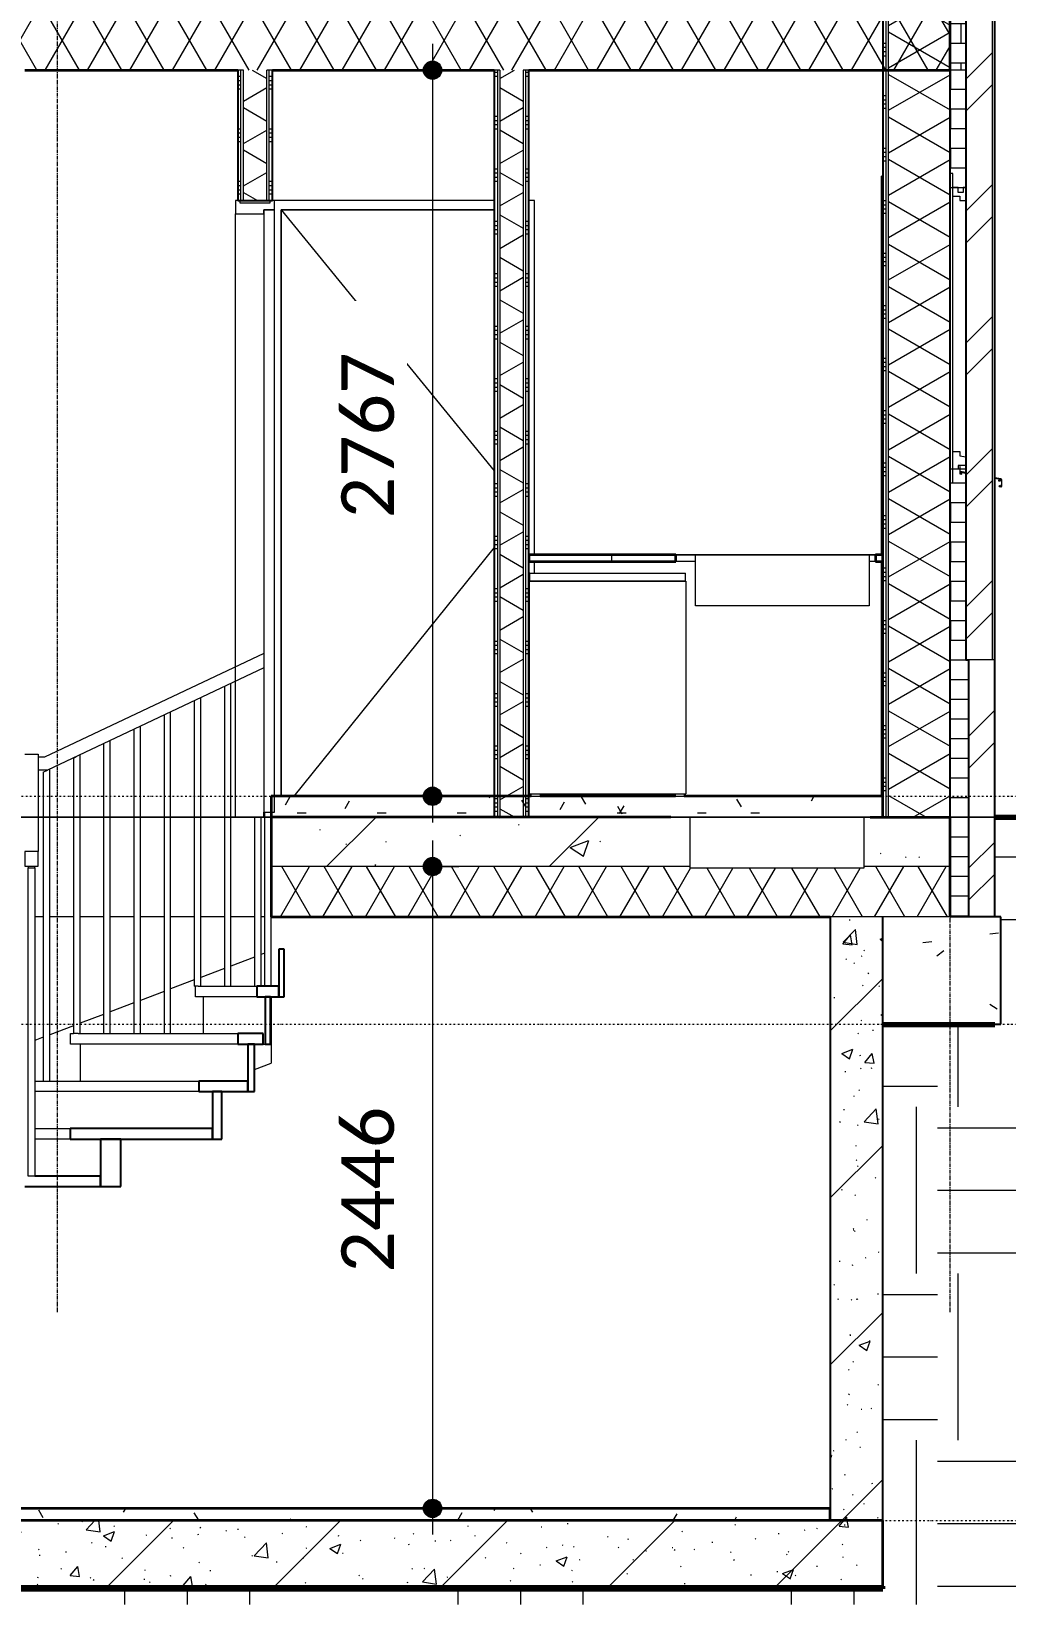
# Model space of a CAD drawing. Header units: millimetres. Extents: x -8591 to 211781, y -3000 to 31870.
# Drawn here: x 203866 to 207576, y -3000 to 2995 of the extents above; entities that cross this region are included whole.
import ezdxf

# ---------------------------------------------------------------- set-up
doc = ezdxf.new("R2010")
doc.units = ezdxf.units.MM
for name, pattern in [('Dash dot', [15.875, 6.35, -4.7625, 0, -4.7625]), ('grid', [24, 15, -3, 3, -3]), ('IMPORT-HIDDEN _2_', [25, 12.5, -12.5])]:
    doc.linetypes.add(name, pattern=pattern)
for name, color, linetype, lineweight in [('A-ANNO-DIMS', 211, 'Continuous', 9), ('A-ANNO-DIMS-100', 211, 'Continuous', 9), ('A-CLNG', 13, 'Continuous', 9), ('A-DOOR', 31, 'Continuous', 9), ('A-FLOR', 192, 'Continuous', 9), ('A-FLOR-HRAL', 11, 'Continuous', 9), ('A-FLOR-LEVL', 51, 'Continuous', 9), ('A-FLOR-MCUT', 51, 'Continuous', 9), ('A-FLOR-PATT', 8, 'Continuous', 9), ('A-GENM', 13, 'Continuous', 9), ('A-GLAZ', 151, 'Continuous', 9), ('A-WALL', 113, 'Continuous', 9), ('A-WALL-PATT', 111, 'Continuous', 25), ('C-BLDG-PADS', 91, 'Continuous', 9), ('C-TOPO', 7, 'Continuous', 9), ('E-ELEC-EQPM', 71, 'Continuous', 9), ('G-IMPT', 8, 'Continuous', 9), ('I-WALL', 2, 'Continuous', 9), ('kaart_114279_503471_50_dwg', 8, 'Continuous', 9), ('P-SANR-FIXT', 6, 'Continuous', 9), ('PAND', 10, 'Continuous', 9), ('PERCEEL', 7, 'Continuous', 9), ('RASTERVERDELING', 8, 'IMPORT-HIDDEN _2_', 9), ('S-FNDN', 32, 'Continuous', 9), ('S-GRID', 1, 'Continuous', 9), ('S-STRS', 31, 'Continuous', 9), ('WEG', 8, 'Continuous', 9)]:
    doc.layers.add(name, color=color, linetype=linetype, lineweight=lineweight)
doc.styles.add('Calibri_1', font='calibri.ttf', dxfattribs={"height": 200})
doc.dimstyles.new('00_BR_maatvoering_2_0mm', dxfattribs={"dimscale": 304.8, "dimtxt": 235.469685, "dimasz": 0.918635, "dimexe": 0.328084, "dimexo": 0.0625, "dimgap": 0.229659, "dimtad": 1, "dimdec": 0, "dimzin": 0, "dimdsep": 46, "dimtxsty": 'Calibri_1', "dimblk1": 'DOTSMALL', "dimblk2": 'DOTSMALL', "dimsah": 1, "dimcen": 0.09, "dimdle": 0.328084, "dimazin": 0, "dimtfac": 1, "dimtdec": 4, "dimtix": 1, "dimtmove": 0, "dimatfit": 3, "dimfxl": 0.328084, "dimfxlon": 1, "dimtvp": 1, "dimtfill": 1, "dimtolj": 1, "dimtzin": 0, "dimarcsym": 2})
pattern_1 = [(45, (202236.33, 2150), (-251.447, 251.447), []), (45, (202236.33, 2531), (-251.447, 251.447), [])]
pattern_2 = [(0, (202236.3, 2150), (635, 635), [635, -635]), (0, (202236.3, 2388.1), (635, 635), [635, -635]), (0, (202236.3, 2626.25), (635, 635), [635, -635]), (90, (202315.7, 2705.6), (-635, 635), [635, -635]), (90, (202553.8, 2705.6), (-635, 635), [635, -635]), (90, (202791.95, 2705.6), (-635, 635), [635, -635])]
pattern_3 = [(0, (202236.33, 2150), (406.4, 101.6), [33.528, -271.272, 33.528, -271.272, -1625.6]), (0, (202236.33, 2150), (406.4, 101.6), [-609.6, 33.528, -576.072, 33.528, -271.272, -711.2]), (0, (202236.33, 2150), (406.4, 101.6), [-1524, 33.528, -169.672, 33.528, -474.472]), (120, (202388.73, 2200.8), (-291.1882, 301.1527), [33.528, -271.272, 33.528, -271.272, -1625.6]), (120, (202388.73, 2200.8), (-291.1882, 301.1527), [-609.6, 33.528, -576.072, 33.528, -271.272, -711.2]), (120, (202388.73, 2200.8), (-291.1882, 301.1527), [-1524, 33.528, -169.672, 33.528, -474.472]), (240, (202439.53, 2404), (-115.2118, -402.7527), [33.528, -271.272, 33.528, -271.272, -1625.6]), (240, (202439.53, 2404), (-115.2118, -402.7527), [-609.6, 33.528, -576.072, 33.528, -271.272, -711.2]), (240, (202439.53, 2404), (-115.2118, -402.7527), [-1524, 33.528, -169.672, 33.528, -474.472])]
pattern_4 = [(180, (205760.66, 1423.5), (-4e-13, -200), []), (180, (205760.66, 1439.5), (-4e-13, -200), []), (180, (205760.66, 1455.5), (-4e-13, -200), []), (180, (205760.66, 1471.5), (-4e-13, -200), [])]
pattern_5 = [(360, (204651.26, 1423.5), (4e-13, 200), []), (360, (204651.26, 1407.5), (4e-13, 200), []), (360, (204651.26, 1391.5), (4e-13, 200), []), (360, (204651.26, 1375.5), (4e-13, 200), [])]

# ---------------------------------------------------------------- blocks, each defined once
blk = doc.blocks.new('32_EA_binnenkozijn_hardhout_deurzonderbovenlicht - 1000x2730-1442049-D-D')
at = {"layer": 'A-DOOR'}
for p, q in [((2757.2, 2350), (1919.8, 2350)), ((2910.2, 2350), (2889.2, 2350)), ((2910.2, 1000), (2910.2, 2350)), ((1945.2, 2315), (2757.2, 1319.6)), ((2757.2, 2315), (1945.2, 2315)), ((1945.2, 2315), (1945.2, 80)), ((1945.2, 80), (1945.2, 2315)), ((1945.2, 2315), (2757.2, 2315)), ((2757.2, 1028.5), (1993.6, 80)), ((2910.2, 930), (2910.2, 975))]:
    blk.add_line(p, q, dxfattribs=at)
blk = doc.blocks.new('Electronics_Appliances_Panasonic-Brasil_Lava-e-seca-Panasonic-NA-S107F2WB - NA-S107F2WB-1142292-D-D')
at = {"layer": 'E-ELEC-EQPM'}
for p, q in [((2891.7, 89.1), (2891.7, 899.3)), ((3486.7, 899.3), (2891.7, 899.3)), ((2892.2, 899.9), (2892.2, 929)), ((3486.7, 899.3), (3486.7, 89.1)), ((2891.7, 89.1), (3486.7, 89.1)), ((2897.3, 80), (2897.3, 89.1)), ((2897.3, 80), (2931.5, 80)), ((2931.5, 89.1), (2931.5, 80)), ((3447, 80), (3447, 89.1)), ((3447, 80), (3481.2, 80)), ((3481.2, 89.1), (3481.2, 80))]:
    blk.add_line(p, q, dxfattribs=at)
at = {"layer": 'E-ELEC-EQPM', "flags": 128}
for points in [[(2892.3, 930), (2892.2, 930), (2892.2, 930), (2892.1, 930), (2892, 930), (2892, 930), (2891.9, 930), (2892.3, 930), (2951, 930), (3016, 930), (3080.4, 930), (3144.8, 930), (3209.3, 930), (3273.7, 930), (3338.2, 930), (3401.9, 930), (3478.7, 930)], [(2892.3, 899.8), (2892.2, 899.8), (2892.2, 899.8), (2892.1, 899.8), (2892, 899.8), (2892, 899.8), (2891.9, 899.8), (2892.3, 899.8), (2951, 899.8), (3016, 899.8), (3080.4, 899.8), (3144.8, 899.8), (3209.3, 899.8), (3273.7, 899.8), (3338.2, 899.8), (3401.9, 899.8), (3478.7, 899.8)], [(3478.7, 930), (3480.9, 930), (3486.3, 930)], [(3478.7, 899.8), (3483, 899.8), (3486.3, 899.8)]]:
    blk.add_lwpolyline(points, dxfattribs=at)
at = {"layer": 'G-IMPT'}
for p, q in [((2891.8, 930), (2891.8, 899.8)), ((3486.3, 899.8), (3486.3, 930))]:
    blk.add_line(p, q, dxfattribs=at)
blk = doc.blocks.new('kaart_114279_503471_50_dwg-1497297-D-D')
at = {"layer": 'PAND'}
blk.add_line((7725.3, 0), (3857.3, 0), dxfattribs=at)
at = {"layer": 'PAND', "flags": 128}
blk.add_lwpolyline([(1381.3, 0), (1851.4, 0), (-2927.9, 0), (-3816.9, 0), (-706.7, 0), (-1034.6, 0), (2946.6, 0), (4447.9, 0), (5199.7, 0)], close=True, dxfattribs=at)
for points in [[(-1512.8, 0), (2958.1, 0), (3020.7, 0)], [(3857.3, 0), (1303.8, 0), (7725.3, 0)]]:
    blk.add_lwpolyline(points, dxfattribs=at)
at = {"layer": 'PERCEEL'}
blk.add_line((7725.3, 0), (-4865.3, 0), dxfattribs=at)
at = {"layer": 'PERCEEL', "flags": 128}
for points in [[(-6086.5, 0), (-4865.3, 0), (7725.3, 0)], [(-914.9, 0), (2666, 0), (2511.3, 0), (3449.4, 0), (-4252.2, 0), (-5032.9, 0), (-5192.5, 0), (-5674.8, 0), (-5357.7, 0), (-6086.5, 0)], [(7725.3, 0), (4718.9, 0), (4772.2, 0), (-1099.5, 0), (-3825.3, 0), (-3722.3, 0), (-6086.5, 0)], [(-6086.5, 0), (-4252.2, 0), (3449.4, 0), (7725.3, 0)], [(-4865.3, 0), (-4466.1, 0), (-3825.3, 0), (-1099.5, 0), (4772.2, 0), (5291, 0), (7725.3, 0)], [(7725.3, 0), (2666, 0), (-914.9, 0), (7725.3, 0)], [(7725.3, 0), (3449.4, 0), (2511.3, 0), (2666, 0), (7725.3, 0)]]:
    blk.add_lwpolyline(points, dxfattribs=at)
at = {"layer": 'RASTERVERDELING'}
blk.add_line((-6086.5, 0), (7725.3, 0), dxfattribs=at)
at = {"layer": 'WEG'}
for p, q in [((7725.3, 0), (-6086.5, 0)), ((-6086.5, 0), (7725.3, 0))]:
    blk.add_line(p, q, dxfattribs=at)
blk = doc.blocks.new('Railing - 25mm-3026677-D-D')
at = {"layer": 'A-FLOR-HRAL'}
for p, q in [((1881.8, 20), (1881.8, -643.6)), ((1906.8, -643.6), (1906.8, 20))]:
    blk.add_line(p, q, dxfattribs=at)
blk = doc.blocks.new('Railing - 25mm-3026714-D-D')
at = {"layer": 'A-FLOR-HRAL', "lineweight": 18}
blk.add_line((1006.7, -187.7), (981.7, -187.7), dxfattribs=at)
at = {"layer": 'A-FLOR-HRAL'}
for p, q in [((981.7, -187.7), (981.7, -192.9)), ((981.7, -192.9), (1006.7, -192.9)), ((981.7, -1367.2), (981.7, -192.9)), ((1006.7, -192.9), (1006.7, -187.7)), ((1006.7, -192.9), (1006.7, -1367.2)), ((1006.7, -1367.2), (981.7, -1367.2))]:
    blk.add_line(p, q, dxfattribs=at)
blk = doc.blocks.new('Railing - 25mm-2918722-D-D')
at = {"layer": 'A-FLOR-HRAL'}
for p, q in [((981.7, -187.7), (981.7, -185.9)), ((1006.7, -185.9), (1006.7, -187.7))]:
    blk.add_line(p, q, dxfattribs=at)
blk = doc.blocks.new('Railing - 25mm-3026722-D-D')
at = {"layer": 'A-FLOR-HRAL'}
for p, q in [((1064.2, -1005.4), (1064.2, 183.2)), ((1039.2, 171.3), (1055.6, 179.1)), ((1039.2, 171.3), (1039.2, -1005.4))]:
    blk.add_line(p, q, dxfattribs=at)
blk = doc.blocks.new('Railing - 25mm-2918736-D-D')
at = {"layer": 'A-FLOR-HRAL'}
for p, q in [((1154.2, 225.7), (1163.9, 230.3)), ((1154.2, 225.7), (1154.2, -824.5)), ((1179.2, -824.5), (1179.2, 237.6)), ((1172, -824.5), (1154.2, -824.5))]:
    blk.add_line(p, q, dxfattribs=at)
blk = doc.blocks.new('Railing - 25mm-3026724-D-D')
at = {"layer": 'A-FLOR-HRAL'}
for p, q in [((1269.2, 280.2), (1269.2, -824.5)), ((1294.2, -824.5), (1294.2, 292))]:
    blk.add_line(p, q, dxfattribs=at)
blk = doc.blocks.new('Railing - 25mm-3026726-D-D')
at = {"layer": 'A-FLOR-HRAL'}
for p, q in [((1384.2, 334.6), (1384.2, -824.5)), ((1409.2, -824.5), (1409.2, 346.4))]:
    blk.add_line(p, q, dxfattribs=at)
blk = doc.blocks.new('Railing - 25mm-3026728-D-D')
at = {"layer": 'A-FLOR-HRAL'}
for p, q in [((1499.2, 389), (1499.2, -824.5)), ((1524.2, -824.5), (1524.2, 400.9))]:
    blk.add_line(p, q, dxfattribs=at)
blk = doc.blocks.new('Railing - 25mm-3026730-D-D')
at = {"layer": 'A-FLOR-HRAL'}
for p, q in [((1614.2, 443.5), (1614.2, -643.6)), ((1639.2, -643.6), (1639.2, 455.3)), ((1629.6, -643.6), (1614.2, -643.6))]:
    blk.add_line(p, q, dxfattribs=at)
blk = doc.blocks.new('Railing - 25mm-3026732-D-D')
at = {"layer": 'A-FLOR-HRAL'}
for p, q in [((1729.2, 497.9), (1729.2, -643.6)), ((1754.2, -643.6), (1754.2, 509.7))]:
    blk.add_line(p, q, dxfattribs=at)
blk = doc.blocks.new('Railing - 25mm-3026734-D-D')
at = {"layer": 'A-FLOR-HRAL'}
for p, q in [((1844.2, 0), (1844.2, -643.6)), ((1869.2, -643.6), (1869.2, 0))]:
    blk.add_line(p, q, dxfattribs=at)
blk = doc.blocks.new('Railing - Railing-2589563-D-D')
at = {"layer": 'A-FLOR-HRAL'}
for p, q in [((1879.8, 624.5), (1044.4, 229.1)), ((1879.8, 569.2), (1055.6, 179.1)), ((969.2, 240.8), (1019.2, 240.8)), ((1019.2, 240.8), (1019.2, -130.3)), ((1044.4, 229.1), (1019.2, 229.1)), ((1055.6, 179.1), (1019.2, 179.1))]:
    blk.add_line(p, q, dxfattribs=at)
at = {"layer": 'A-FLOR-HRAL', "lineweight": 18}
for p, q in [((969.2, -130.3), (969.2, -185.9)), ((1019.2, -130.3), (969.2, -130.3)), ((1019.2, -185.9), (1019.2, -130.3)), ((969.2, -185.9), (1019.2, -185.9))]:
    blk.add_line(p, q, dxfattribs=at)
for name in ['Railing - 25mm-3026732-D-D', 'Railing - 25mm-3026730-D-D', 'Railing - 25mm-3026728-D-D', 'Railing - 25mm-3026726-D-D', 'Railing - 25mm-3026724-D-D', 'Railing - 25mm-3026722-D-D', 'Railing - 25mm-2918736-D-D', 'Railing - 25mm-3026677-D-D', 'Railing - 25mm-3026734-D-D', 'Railing - 25mm-2918722-D-D', 'Railing - 25mm-3026714-D-D']:
    blk.add_blockref(name, (0, 0))
blk = doc.blocks.new('Top Rail Type - Top Rail_Internal_-2589589-D-D')
at = {"layer": 'A-FLOR-HRAL'}
for p, q in [((1879.8, 624.5), (1044.4, 229.1)), ((1879.8, 569.2), (1055.6, 179.1)), ((969.2, 240.8), (1019.2, 240.8)), ((1019.2, 240.8), (1019.2, -130.3)), ((1044.4, 229.1), (1019.2, 229.1)), ((1055.6, 179.1), (1019.2, 179.1)), ((969.2, -130.3), (969.2, -185.9)), ((1019.2, -130.3), (969.2, -130.3)), ((1019.2, -185.9), (1019.2, -130.3)), ((969.2, -185.9), (1019.2, -185.9))]:
    blk.add_line(p, q, dxfattribs=at)
blk = doc.blocks.new('74_EB_zinken spoelbak - Stainless Steel-2596522-D-D')
at = {"layer": 'P-SANR-FIXT'}
for p, q in [((3429.2, -1), (3429.2, 1)), ((3429.2, 1), (4189.2, 1)), ((4189.2, 1), (4189.2, -1)), ((3503.2, -1), (3429.2, -1)), ((3503.2, -194.3), (3503.2, -1)), ((4165.2, -1), (3503.2, -1)), ((4165.2, -1), (4165.2, -194.3)), ((4189.2, -1), (4165.2, -1)), ((4165.2, -194.3), (3503.2, -194.3))]:
    blk.add_line(p, q, dxfattribs=at)
blk = doc.blocks.new('KOZIJn_deur - KOZIJn_deur-2858515-D-D')
at = {"layer": 'A-GENM'}
for p, q in [((4230.5, 2443), (4237.2, 2443)), ((4230.5, 2443), (4230.5, 1000)), ((4237.2, 2443), (4233, 2443)), ((4233, 2443), (4233, 2400)), ((4233, 2400), (4237.2, 2400)), ((4230.5, 975), (4230.5, 79.8))]:
    blk.add_line(p, q, dxfattribs=at)
blk = doc.blocks.new('32_EA_binnenkozijn_hardhout_deurzonderbovenlicht - 900x2730-V49-D-D')
at = {"layer": 'A-DOOR', "lineweight": 18}
for p, q in [((1789.8, 2350), (1771.8, 2350)), ((1771.8, 2350), (1771.8, 2300)), ((1789.8, 2340), (1789.8, 2350)), ((1901.8, 2340), (1789.8, 2340)), ((1919.8, 2350), (1901.8, 2350)), ((1901.8, 2350), (1901.8, 2340)), ((1919.8, 2315), (1919.8, 2350)), ((1771.8, 2300), (1879.8, 2300)), ((1919.8, 2315), (1879.8, 2315)), ((1879.8, 2315), (1879.8, 20)), ((1879.8, 2300), (1879.8, 2315)), ((1879.8, 2315), (1919.8, 2315)), ((1919.8, 20), (1919.8, 2315)), ((1879.8, 20), (1919.8, 20))]:
    blk.add_line(p, q, dxfattribs=at)
at = {"layer": 'A-DOOR'}
for p, q in [((1771.8, 0), (1771.8, 2300)), ((1879.8, 0), (1879.8, 20)), ((1879.8, 0), (1771.8, 0)), ((1881.8, 0), (1879.8, 0))]:
    blk.add_line(p, q, dxfattribs=at)
blk = doc.blocks.new('KOZIJN_TYPE_D keuken - KOZIJN_TYPE_D keuken-3292433-D-D')
at = {"layer": 'A-GENM'}
for p, q in [((4524.7, 2400), (4543.7, 2400)), ((4503.7, 1394), (4530.7, 1394)), ((4530.7, 1394), (4530.7, 1377.2)), ((4524.7, 1327), (4503.7, 1327)), ((4524.7, 1341), (4524.7, 1327)), ((4553.7, 1341), (4524.7, 1341)), ((4530.7, 1327), (4524.7, 1327)), ((4530.7, 1377.2), (4553.7, 1373.6)), ((4553.7, 1327), (4532.3, 1327))]:
    blk.add_line(p, q, dxfattribs=at)
at = {"layer": 'A-GLAZ'}
for p, q in [((4503.7, 2453), (4493.7, 2453)), ((4493.7, 2400), (4503.7, 2400)), ((4503.7, 2400), (4503.7, 2453)), ((4524.7, 2400), (4503.7, 2400)), ((4503.7, 1327), (4503.7, 2400)), ((4524.7, 2381), (4524.7, 2400)), ((4553.7, 2400), (4543.7, 2400)), ((4543.7, 2400), (4543.7, 2381)), ((4503.7, 2367), (4530.7, 2367)), ((4543.7, 2381), (4524.7, 2381)), ((4530.7, 2367), (4530.7, 2350)), ((4530.7, 2350), (4553.7, 2350)), ((4503.7, 1327), (4493.7, 1327)), ((4503.7, 1274), (4503.7, 1327)), ((4493.7, 1274), (4503.7, 1274))]:
    blk.add_line(p, q, dxfattribs=at)
blk = doc.blocks.new('41_ISR_lb_vebo_waterslag_10_graden - WS60 160-3292628-D-D')
at = {"layer": 'A-GENM'}
for p, q in [((4532.3, 1337), (4530.7, 1337)), ((4530.7, 1337), (4530.7, 1309)), ((4532.3, 1317.3), (4532.3, 1337)), ((4530.7, 1309), (4537.9, 1307.7)), ((4553.7, 1313.5), (4532.3, 1317.3)), ((4532.3, 1310.3), (4532.3, 1315.2)), ((4532.3, 1315.2), (4553.7, 1311.5)), ((4538.1, 1309.3), (4532.3, 1310.3)), ((4537.9, 1307.7), (4538.1, 1309.3)), ((4686.6, 1290.1), (4663.7, 1294.1)), ((4663.7, 1292.1), (4684.5, 1288.4)), ((4684.5, 1283.7), (4678.1, 1284.3)), ((4678.1, 1284.3), (4678.1, 1282.7)), ((4678.1, 1282.7), (4686.1, 1282)), ((4681.8, 1263.4), (4680.9, 1263.4)), ((4680.9, 1263.4), (4680.9, 1260.5)), ((4680.9, 1260.5), (4680.9, 1263.4)), ((4680.9, 1263.4), (4681.8, 1263.4)), ((4680.9, 1260.5), (4687.2, 1259.4)), ((4682.3, 1261.9), (4681.8, 1263.4)), ((4681.8, 1263.4), (4682.3, 1261.9)), ((4684.5, 1261.5), (4682.3, 1261.9)), ((4682.3, 1261.9), (4684.5, 1261.5)), ((4684.5, 1288.4), (4684.5, 1283.7)), ((4686.1, 1264.6), (4684.5, 1264.9)), ((4684.5, 1264.9), (4684.5, 1261.5)), ((4686.1, 1282), (4686.1, 1288.5)), ((4686.1, 1261.2), (4686.1, 1264.6)), ((4687.5, 1261), (4686.1, 1261.2)), ((4686.1, 1261.2), (4687.5, 1261)), ((4689.1, 1285.1), (4689.1, 1262.4)), ((4690.7, 1262.3), (4690.7, 1285.1))]:
    blk.add_line(p, q, dxfattribs=at)
for centre, radius, start, end in [((4685.7, 1285.1), 3.4, 0, 83.24574), ((4685.7, 1285.1), 3.4, 0, 83.24574), ((4685.7, 1285.1), 5, 0, 80), ((4685.7, 1285.1), 5, 0, 80), ((4687.7, 1262.3), 3, 260.00944, 0), ((4687.7, 1262.3), 3, 260.00944, 0), ((4687.7, 1262.4), 1.42, 259.98087, 360), ((4687.7, 1262.4), 1.42, 259.98087, 360)]:
    blk.add_arc(centre, radius, start, end, dxfattribs=at)
blk = doc.blocks.new('DIMBLOCK54-D-D')
at = {"layer": 'A-ANNO-DIMS-100'}
h = blk.add_hatch(color=256, dxfattribs=at)
edge = h.paths.add_edge_path()
edge.add_arc((205393.4, -188), 35, 0, 360)
h = blk.add_hatch(color=256, dxfattribs=at)
edge = h.paths.add_edge_path()
edge.add_arc((205393.4, -2633.5), 35, 0, 360)
for p, q in [((205393.4, -88), (205393.4, -2733.5)), ((205393.4, -188), (205293.4, -188)), ((205393.4, -188), (205493.4, -188)), ((205393.4, -2633.5), (205293.4, -2633.5)), ((205393.4, -2633.5), (205493.4, -2633.5))]:
    blk.add_line(p, q, dxfattribs=at)
for centre in [(205393.4, -188), (205393.4, -2633.5)]:
    blk.add_circle(centre, 35, dxfattribs=at)
at = {"layer": 'A-ANNO-DIMS-100', "color": 0, "insert": (205046.2, -1735), "char_height": 200, "width": 778.208, "attachment_point": 1, "rotation": 90, "line_spacing_factor": 1.158048, "style": 'Calibri_1', "bg_fill": 3, "box_fill_scale": 1.25, "bg_fill_color": 256, "bg_fill_true_color": 13158600, "bg_fill_transparency": 0}
blk.add_mtext('2446', dxfattribs=at)
blk = doc.blocks.new('_DotSmall')
at = {"color": 0, "linetype": 'ByBlock', "const_width": 0.5}
blk.add_lwpolyline([(-0.0625, 0, 1), (0.0625, 0, 1)], format="xyb", close=True, dxfattribs=at)
blk = doc.blocks.new('DIMBLOCK55-D-D')
at = {"layer": 'A-ANNO-DIMS-100'}
h = blk.add_hatch(color=256, dxfattribs=at)
edge = h.paths.add_edge_path()
edge.add_arc((205393.4, 2847), 35, 0, 360)
h = blk.add_hatch(color=256, dxfattribs=at)
edge = h.paths.add_edge_path()
edge.add_arc((205393.4, 80), 35, 0, 360)
for p, q in [((205393.4, 2947), (205393.4, -20)), ((205393.4, 2847), (205293.4, 2847)), ((205393.4, 2847), (205493.4, 2847)), ((205393.4, 80), (205293.4, 80)), ((205393.4, 80), (205493.4, 80))]:
    blk.add_line(p, q, dxfattribs=at)
for centre in [(205393.4, 2847), (205393.4, 80)]:
    blk.add_circle(centre, 35, dxfattribs=at)
at = {"layer": 'A-ANNO-DIMS-100', "color": 0, "insert": (205046.2, 1139.2), "char_height": 200, "width": 778.208, "attachment_point": 1, "rotation": 90, "line_spacing_factor": 1.158048, "style": 'Calibri_1', "bg_fill": 3, "box_fill_scale": 1.25, "bg_fill_color": 256, "bg_fill_true_color": 13158600, "bg_fill_transparency": 0}
blk.add_mtext('2767', dxfattribs=at)

msp = doc.modelspace()

# ---------------------------------------------------------------- hatches: boundary and pattern name
at = {"layer": 'A-FLOR-PATT'}
h = msp.add_hatch(dxfattribs=at)
h.set_pattern_fill('FP_221', color=256, angle=-210, style=0, pattern_type=2)
h.set_pattern_definition([(240, (202608.67, 3100), (121.2436, -70), []), (300, (202608.67, 3100), (121.2436, 70), [])])
h.paths.add_polyline_path([(197852.2, 2847), (207365.2, 2847), (207365.2, 3082), (197852.2, 3082), (197852.2, 3019.1)])
h = msp.add_hatch(dxfattribs=at)
h.set_pattern_fill('FP_274', color=256, style=0, pattern_type=2)
h.set_pattern_definition([(90, (202236.33, 2150), (-320, 2e-14), [])])
h.paths.add_polyline_path([(206280.5, 975), (206320.7, 975), (206320.7, 1000), (205760.7, 1000), (205760.7, 975), (206172.6, 975)])
h.paths.add_polyline_path([(207108.7, 975), (207108.7, 1000), (207080.7, 999), (207080.7, 975), (207089.8, 975)])
h = msp.add_hatch(dxfattribs=at)
h.set_pattern_fill('FP_255', color=256, style=0, pattern_type=2)
h.set_pattern_definition(pattern_3)
h.paths.add_polyline_path([(199914.2, 0), (200423.7, 0), (200423.7, 80), (198969.7, 80), (198969.7, 0), (199806.3, 0)])
h.paths.add_polyline_path([(201532.7, 0), (202576.7, 0), (202576.7, 80), (201508.7, 80), (201508.7, 0)])
h.paths.add_polyline_path([(198108.7, 0), (198168.6, 0), (198168.6, 80), (198108.7, 80)])
h.paths.add_polyline_path([(198188.8, 0), (198628.6, 0), (198628.6, 80), (198188.8, 80), (198188.8, 78)])
h.paths.add_polyline_path([(201376.7, 0), (201376.7, 80), (201358.7, 80), (201358.7, 0)])
h.paths.add_polyline_path([(207060.7, 0), (207108.7, 1), (207108.7, 80), (204778.7, 80), (204778.7, 0), (207060.7, 1)])
h.paths.add_polyline_path([(202708.7, 0), (203708.6, 0), (203708.6, 80), (202708.7, 80), (202708.7, 18.1)])
h.paths.add_polyline_path([(198858.7, 0), (198858.7, 80), (198648.8, 80), (198648.8, 0)])
h.paths.add_polyline_path([(201247.6, 0), (201247.6, 80), (200534.7, 80), (200534.7, 0), (201101.1, 0)])
h = msp.add_hatch(dxfattribs=at)
h.set_pattern_fill('FP_229', color=256, style=0, pattern_type=2)
h.set_pattern_definition([(45, (202236.3, 2150), (-424.264, 424.264), []), (50, (202236.3, 2150), (717.26, -62.75), [75, -825]), (355, (202236.3, 2150), (-138.75, 752.19), [60, -660]), (100.451, (202296.1, 2144.8), (578.514, 689.44), [63.74, -701.14]), (46.184, (202236.3, 2350), (1067.24, -165.52), [112.5, -1237.5]), (96.636, (202325.3, 2336.2), (934.66, 974.12), [95.61, -1051.71]), (351.184, (202236.3, 2350), (934.67, 974.12), [90, -990]), (21, (202336.3, 2300), (596.907, -402.62), [75, -825]), (326, (202336.3, 2300), (243.32, 725.15), [60, -660]), (71.451, (202386.1, 2266.45), (840.225, 322.525), [63.74, -701.14]), (37.5, (202236.33, 2150), (12.16, 332.894), [3.353, -648.647, 3.353, -666.647, -662.5]), (37.5, (202236.33, 2150), (12.16, 332.894), [-1322, 3.353, -659.147]), (7.5, (202236.33, 2150), (263.07, 394.412), [3.353, -378.647, 3.353, -633.647, -252.5]), (7.5, (202236.33, 2150), (263.07, 394.412), [-1019, 3.353, -249.147]), (327.5, (202013.33, 2150), (533.822, -22.555), [3.353, -246.647, 3.353, -776.647, -1035]), (327.5, (202013.33, 2150), (533.822, -22.555), [-1030, 3.353, -1031.647]), (317.5, (201913.33, 2150), (583.186, 100.105), [3.353, -321.647, 3.353, -514.647, -735]), (317.5, (201913.33, 2150), (583.186, 100.105), [-843, 3.35, -731.65]), (317.5, (201913.33, 2150), (583.186, 100.105), [3.353, -321.647, 3.353, -514.647, -735]), (317.5, (201913.33, 2150), (583.186, 100.105), [-843, 3.35, -731.65])])
h.paths.add_polyline_path([(200669.5, -188), (203840.6, -188), (203840.6, 0), (197852.2, 0), (197852.2, -188), (200453.7, -188)])
h.paths.add_polyline_path([(207365.2, -188), (207365.2, 0), (207036.7, -1), (207036.7, -188), (207359.6, -188)])
h.paths.add_polyline_path([(206374.7, -188), (206374.7, -1), (204778.7, 0), (204778.7, -188), (206280.5, -188)])
h = msp.add_hatch(dxfattribs=at)
h.set_pattern_fill('FP_228', color=256, angle=-210, style=0, pattern_type=2)
h.set_pattern_definition([(240, (202608.67, -0.0004), (121.2436, -70), []), (300, (202608.67, -0.0004), (121.2436, 70), [])])
h.paths.add_polyline_path([(197852.2, -380), (203840.6, -380), (203840.6, -188), (197852.2, -188), (197852.2, -231.9)])
h.paths.add_polyline_path([(207365.2, -380), (207365.2, -188), (207036.7, -188), (207036.7, -194.3), (206374.7, -194.3), (206374.7, -188), (204778.7, -188), (204778.7, -380), (207143.8, -380)])
h = msp.add_hatch(dxfattribs=at)
h.set_pattern_fill('FP_255', color=256, style=0, pattern_type=2)
h.set_pattern_definition(pattern_3)
h.paths.add_polyline_path([(201902, -2680), (206908.7, -2680), (206908.7, -2633.5), (201902, -2633.5)])
h = msp.add_hatch(dxfattribs=at)
h.set_pattern_fill('FP_269', color=256, angle=135, style=0, pattern_type=2)
h.set_pattern_definition([(45, (202236.33, 2150), (-318.198, 318.198), []), (50, (202236.33, 2150), (430.356, -37.652), [45, -495]), (355, (202236.33, 2150), (-83.25, 451.315), [36, -396]), (100.451, (202272.2, 2146.86), (347.109, 413.66), [38.244, -420.685]), (46.184, (202236.33, 2270), (640.344, -99.314), [67.5, -742.5]), (96.636, (202289.7, 2261.7), (560.793, 584.475), [57.366, -631.03]), (351.184, (202236.3, 2270), (560.8, 584.47), [54, -594]), (21, (202296.33, 2240), (358.144, -241.572), [45, -495]), (326, (202296.33, 2240), (145.99, 435.09), [36, -396]), (71.451, (202326.17, 2219.87), (504.135, 193.515), [38.244, -420.685]), (37.5, (202236.33, 2150), (4.864, 133.1575), [3.353, -257.447, 3.353, -264.647, -265]), (37.5, (202236.33, 2150), (4.864, 133.1575), [-528.8, 3.353, -261.647]), (7.5, (202236.33, 2150), (105.2278, 157.7647), [3.353, -149.447, 3.353, -251.447, -101]), (7.5, (202236.33, 2150), (105.2278, 157.7647), [-407.6, 3.353, -97.647]), (327.5, (202147.13, 2150), (213.529, -9.022), [3.353, -96.647, 3.353, -308.647, -414]), (327.5, (202147.13, 2150), (213.529, -9.022), [-412, 3.353, -410.647]), (317.5, (202107.13, 2150), (233.2745, 40.042), [3.353, -126.647, 3.353, -203.847, -294]), (317.5, (202107.13, 2150), (233.2745, 40.042), [-337.2, 3.353, -290.647])])
h.paths.add_polyline_path([(201702, -2930), (207108.7, -2930), (207108.7, -2680), (201702, -2680)])
at = {"layer": 'A-WALL-PATT', "lineweight": 9}
h = msp.add_hatch(dxfattribs=at)
h.set_pattern_fill('FP_241', color=256, style=0, pattern_type=2)
h.set_pattern_definition(pattern_1)
h.paths.add_polyline_path([(207435.2, 600), (207525.2, 600), (207525.2, 4567.2), (207425.2, 4567.2), (207425.2, 600)])
h = msp.add_hatch(dxfattribs=at)
h.set_pattern_fill('FP_239', color=256, style=0, pattern_type=2)
h.set_pattern_definition([(0, (197732.186, 3100), (0, 75), []), (90, (197732.19, 3100), (-112.5, 75), [75, -75])])
h.paths.add_polyline_path([(197819.5, 892.3), (197819.5, 900), (197792.2, 900), (197792.2, 887.4), (197808, 890.2)])
h.paths.add_polyline_path([(197852.2, 600), (197852.2, 847), (197821.2, 847), (197820.8, 885.9), (197819.4, 890.2), (197792.2, 885.4), (197792.2, 600)])
h.paths.add_polyline_path([(197814, 882.7), (197814, 884.4), (197819.5, 885.3), (197820.7, 885.9), (197821.1, 884), (197818.8, 883.6)])
h.paths.add_polyline_path([(197792.2, 2400), (197821.2, 2400), (197821.2, 2453), (197852.2, 2453), (197852.2, 3752.1), (197792.2, 3752.1), (197792.2, 2410)])
h.paths.add_polyline_path([(207425.2, 2848), (207425.2, 3752.1), (207365.2, 3752.1), (207365.2, 2848)])
h = msp.add_hatch(dxfattribs=at)
h.set_pattern_fill('FP_247', color=256, angle=-180, style=0, pattern_type=2)
h.set_pattern_definition([(360, (207108.66, 1550), (4e-13, 200), []), (360, (207108.66, 1534), (4e-13, 200), []), (360, (207108.66, 1518), (4e-13, 200), []), (360, (207108.66, 1502), (4e-13, 200), [])])
h.paths.add_polyline_path([(207108.7, 0), (207121.2, 0), (207121.2, 3100), (207108.7, 3100), (207108.7, 18.1)])
h = msp.add_hatch(dxfattribs=at)
h.set_pattern_fill('FP_246', color=256, angle=-210, style=0, pattern_type=2)
h.set_pattern_definition([(330, (207108.66, 1550), (70, 121.244), []), (30, (207108.66, 1550), (-70, 121.244), [])])
h.paths.add_polyline_path([(207143.8, 0), (207365.2, 0), (207365.2, 3100), (207130.2, 3100), (207130.2, 0)])
h = msp.add_hatch(dxfattribs=at)
h.set_pattern_fill('FP_272', color=256, angle=-180, style=0, pattern_type=2)
h.set_pattern_definition(pattern_5)
h.paths.add_polyline_path([(204663.8, 2350), (204663.8, 2847), (204651.3, 2847), (204651.3, 2350), (204662, 2350)])
h = msp.add_hatch(dxfattribs=at)
h.set_pattern_fill('FP_273', color=256, angle=-210, style=0, pattern_type=2)
h.set_pattern_definition([(330, (204651.26, 1423.5), (70, 121.244), []), (30, (204651.26, 1423.5), (-70, 121.244), [])])
h.paths.add_polyline_path([(204672.8, 2350), (204761.8, 2350), (204761.8, 2847), (204672.8, 2847), (204672.8, 2393.9)])
h = msp.add_hatch(dxfattribs=at)
h.set_pattern_fill('FP_272', color=256, angle=-180, style=0, pattern_type=2)
h.set_pattern_definition(pattern_5)
h.paths.add_polyline_path([(204770.8, 2350), (204783.3, 2350), (204783.3, 2847), (204770.8, 2847), (204770.8, 2393.9)])
h = msp.add_hatch(dxfattribs=at)
h.set_pattern_fill('FP_270', color=256, angle=180, style=0, pattern_type=2)
h.set_pattern_definition(pattern_4)
h.paths.add_polyline_path([(205628.7, 0), (205641.2, 0), (205641.2, 2847), (205628.7, 2847), (205628.7, 18.1)])
h = msp.add_hatch(dxfattribs=at)
h.set_pattern_fill('FP_271', color=256, angle=150, style=0, pattern_type=2)
h.set_pattern_definition([(150, (205760.66, 1423.5), (-70, -121.244), []), (210, (205760.66, 1423.5), (70, -121.244), [])])
h.paths.add_polyline_path([(205650.2, 0), (205739.2, 0), (205739.2, 2847), (205650.2, 2847), (205650.2, 18.1)])
h = msp.add_hatch(dxfattribs=at)
h.set_pattern_fill('FP_270', color=256, angle=180, style=0, pattern_type=2)
h.set_pattern_definition(pattern_4)
h.paths.add_polyline_path([(205748.2, 0), (205760.7, 0), (205760.7, 2847), (205748.2, 2847), (205748.2, 18.1)])
h = msp.add_hatch(dxfattribs=at)
h.set_pattern_fill('FP_227', color=256, style=0, pattern_type=2)
h.set_pattern_definition([(0, (207480.16, 0), (0, 75), []), (90, (207480.16, 0), (-112.5, 75), [75, -75])])
h.paths.add_polyline_path([(207403.8, 1315.2), (207403.8, 1310.3), (207409.5, 1309.3), (207409.3, 1307.7), (207402.2, 1309), (207402.6, 1310.9)])
h.paths.add_polyline_path([(207403.8, 1317.3), (207425.2, 1313.5), (207425.2, 1327), (207403.8, 1327)])
h.paths.add_polyline_path([(207425.2, 600), (207425.2, 1311.5), (207403.8, 1315.2), (207403.4, 1315.2), (207402.2, 1310.3), (207402.2, 1327), (207375.2, 1327), (207375.2, 1274), (207365.2, 1274), (207365.2, 600)])
h.paths.add_polyline_path([(207425.2, 2400), (207425.2, 2847), (207365.2, 2847), (207365.2, 2453), (207375.2, 2453), (207375.2, 2400), (207415.2, 2400)])
h = msp.add_hatch(dxfattribs=at)
h.set_pattern_fill('FP_240', color=256, style=0, pattern_type=2)
h.set_pattern_definition([(0, (201623.66, 0), (0, 75), []), (90, (201623.66, 0), (-112.5, 75), [75, -75])])
h.paths.add_polyline_path([(207435.2, -380), (207435.2, 600), (207365.2, 600), (207365.2, -380)])
h = msp.add_hatch(dxfattribs=at)
h.set_pattern_fill('FP_241', color=256, style=0, pattern_type=2)
h.set_pattern_definition(pattern_1)
h.paths.add_polyline_path([(207535.2, -380), (207535.2, 600), (207435.2, 600), (207435.2, -380)])
h = msp.add_hatch(dxfattribs=at)
h.set_pattern_fill('FP_269', color=256, angle=135, style=0, pattern_type=2)
h.set_pattern_definition([(45, (202236.33, 2150), (-318.198, 318.198), []), (50, (202236.33, 2150), (430.356, -37.652), [45, -495]), (355, (202236.33, 2150), (-83.25, 451.315), [36, -396]), (100.451, (202272.2, 2146.86), (347.109, 413.66), [38.244, -420.685]), (46.184, (202236.33, 2270), (640.344, -99.314), [67.5, -742.5]), (96.636, (202289.7, 2261.7), (560.793, 584.475), [57.366, -631.03]), (351.184, (202236.3, 2270), (560.8, 584.47), [54, -594]), (21, (202296.33, 2240), (358.144, -241.572), [45, -495]), (326, (202296.33, 2240), (145.99, 435.09), [36, -396]), (71.451, (202326.17, 2219.87), (504.135, 193.515), [38.244, -420.685]), (37.5, (202236.33, 2150), (4.864, 133.1575), [3.353, -257.447, 3.353, -264.647, -265]), (37.5, (202236.33, 2150), (4.864, 133.1575), [-528.8, 3.353, -261.647]), (7.5, (202236.33, 2150), (105.2278, 157.7647), [3.353, -149.447, 3.353, -251.447, -101]), (7.5, (202236.33, 2150), (105.2278, 157.7647), [-407.6, 3.353, -97.647]), (327.5, (202147.13, 2150), (213.529, -9.022), [3.353, -96.647, 3.353, -308.647, -414]), (327.5, (202147.13, 2150), (213.529, -9.022), [-412, 3.353, -410.647]), (317.5, (202107.13, 2150), (233.2745, 40.042), [3.353, -126.647, 3.353, -203.847, -294]), (317.5, (202107.13, 2150), (233.2745, 40.042), [-337.2, 3.353, -290.647])])
h.paths.add_polyline_path([(207108.7, -2680), (207108.7, -380), (206908.7, -380), (206908.7, -2680)])
h = msp.add_hatch(dxfattribs=at)
h.set_pattern_fill('FP_230', color=256, style=0, pattern_type=2)
h.set_pattern_definition([(50, (202236.3, 2150), (728.737, -63.756), [76.2, -838.2]), (355, (202236.3, 2150), (-140.97, 764.23), [60.96, -670.56]), (100.451, (202297.05, 2144.7), (587.77, 700.47), [64.76, -712.36]), (46.184, (202236.3, 2353.2), (1084.32, -168.17), [114.3, -1257.3]), (96.636, (202326.7, 2339.2), (949.61, 989.71), [97.14, -1068.54]), (351.184, (202236.3, 2353.2), (949.62, 989.7), [91.44, -1005.84]), (21, (202337.9, 2302.4), (606.46, -409.06), [76.2, -838.2]), (326, (202337.9, 2302.4), (247.21, 736.75), [60.96, -670.56]), (71.451, (202388.46, 2268.3), (853.67, 327.685), [64.76, -712.36]), (37.5, (202236.33, 2150), (12.355, 338.22), [33.528, -628.904, 33.528, -647.192, -673.1]), (37.5, (202236.33, 2150), (12.355, 338.22), [-1343.15, 33.53, -639.57]), (7.5, (202236.33, 2150), (267.279, 400.722), [33.528, -354.584, 33.528, -613.664, -256.54]), (7.5, (202236.33, 2150), (267.279, 400.722), [-1035.304, 33.53, -223.01]), (327.5, (202009.76, 2150), (542.363, -22.915), [33.528, -220.472, 33.528, -758.952, -1051.56]), (327.5, (202009.76, 2150), (542.363, -22.915), [-1046.48, 33.53, -1018.03]), (317.5, (201908.16, 2150), (592.517, 101.707), [33.528, -296.672, 33.528, -492.76, -746.76]), (317.5, (201908.16, 2150), (592.517, 101.707), [-856.49, 33.53, -713.23])])
h.paths.add_polyline_path([(207558.7, -788), (207558.7, -380), (207108.7, -380), (207108.7, -788), (207143.8, -788)])
at = {"layer": 'C-TOPO'}
h = msp.add_hatch(dxfattribs=at)
h.set_pattern_fill('FP_253', color=256, style=0, pattern_type=2)
h.set_pattern_definition(pattern_2)
h.paths.add_polyline_path([(207535.2, -3000), (210186.6, -3000), (210186.6, 0), (207535.2, 0), (207535.2, -380), (207558.7, -380), (207558.7, -788), (207535.2, -788), (207535.2, -1732.4)])
h = msp.add_hatch(dxfattribs=at)
h.set_pattern_fill('FP_253', color=256, style=0, pattern_type=2)
h.set_pattern_definition(pattern_2)
h.paths.add_polyline_path([(207535.2, -3000), (207535.2, -790.2), (207108.7, -790.2), (207108.7, -3000), (207287, -3000)])
h = msp.add_hatch(dxfattribs=at)
h.set_pattern_fill('FP_253', color=256, style=0, pattern_type=2)
h.set_pattern_definition(pattern_2)
h.paths.add_polyline_path([(203690.8, -3000), (207108.7, -3000), (207108.7, -2940.2), (201702, -2940.2), (201702, -3000)])

# ---------------------------------------------------------------- linework, layer by layer
at = {"layer": 'A-CLNG'}
msp.add_line((207365.2, 2848), (207425.2, 2848), dxfattribs=at)
at = {"layer": 'A-FLOR', "lineweight": 35}
for p, q in [((207365.2, 2847), (207365.2, 3100)), ((203840.6, 2847), (204651.3, 2847)), ((204783.3, 2847), (205628.7, 2847)), ((205760.7, 2847), (207365.2, 2847)), ((206320.7, 1000), (205760.7, 1000)), ((205760.7, 1000), (205760.7, 975)), ((205760.7, 975), (206320.7, 975)), ((206320.7, 975), (206320.7, 999)), ((207108.7, 1000), (207080.7, 1000)), ((207080.7, 999), (207080.7, 975)), ((207080.7, 975), (207108.7, 975)), ((207108.7, 975), (207108.7, 1000)), ((204778.7, 80), (204778.7, -380)), ((205768.7, 80), (204778.7, 80)), ((206318.4, 80), (205802.9, 80)), ((207108.7, 80), (206352.6, 80)), ((207108.7, 0), (207108.7, 80)), ((206300.7, 0), (204778.7, 0)), ((207060.7, 0), (207365.2, 0)), ((207365.2, -380), (207365.2, 0)), ((204778.7, -380), (206908.7, -380)), ((206908.7, -2633.5), (201902, -2633.5)), ((206908.7, -2680), (206908.7, -2633.5)), ((207108.7, -2680), (201702, -2680)), ((207108.7, -2930), (207108.7, -2680)), ((201702, -2930), (207108.7, -2930))]:
    msp.add_line(p, q, dxfattribs=at)
at = {"layer": 'A-FLOR'}
for p, q in [((206394.7, 975), (206320.7, 975)), ((207080.7, 975), (207056.7, 975)), ((203890.6, 0), (203910.6, 0)), ((203935.6, 0), (204025.6, 0)), ((204050.6, 0), (204140.6, 0)), ((204165.6, 0), (204255.6, 0)), ((204280.6, 0), (204370.6, 0)), ((204395.6, 0), (204485.6, 0)), ((204510.6, 0), (204600.6, 0)), ((204625.6, 0), (204643.3, 0)), ((203910.6, -380), (203878.1, -380)), ((204025.6, -380), (203935.6, -380)), ((204140.6, -380), (204050.6, -380)), ((204255.6, -380), (204165.6, -380)), ((204370.6, -380), (204280.6, -380)), ((204485.6, -380), (204395.6, -380)), ((204600.6, -380), (204510.6, -380)), ((204715.6, -380), (204625.6, -380)), ((204753.3, -380), (204740.6, -380))]:
    msp.add_line(p, q, dxfattribs=at)
at = {"layer": 'A-FLOR-LEVL', "linetype": 'Dash dot'}
for p, q in [((195329.3, 80), (211781, 80)), ((195329.3, -788), (211781, -788)), ((195329.3, -2680), (211781, -2680))]:
    msp.add_line(p, q, dxfattribs=at)
at = {"layer": 'A-FLOR-MCUT'}
for p, q in [((206374.7, -188), (204778.7, -188)), ((207365.2, -188), (207036.7, -188))]:
    msp.add_line(p, q, dxfattribs=at)
at = {"layer": 'A-WALL'}
for p, q in [((207121.2, 0), (207121.2, 5324.5)), ((207130.2, 0), (207130.2, 5324.5)), ((207525.2, 4567.2), (207525.2, 600)), ((204672.8, 2847), (204651.3, 2847)), ((204663.8, 2350), (204663.8, 2847)), ((204672.8, 2350), (204672.8, 2847)), ((204783.3, 2847), (204761.8, 2847)), ((204761.8, 2350), (204761.8, 2847)), ((204770.8, 2350), (204770.8, 2847)), ((205650.2, 2847), (205628.7, 2847)), ((205641.2, 2847), (205641.2, 0)), ((205650.2, 2847), (205650.2, 0)), ((205739.2, 2847), (205739.2, 0)), ((205760.7, 2847), (205739.2, 2847)), ((205748.2, 2847), (205748.2, 0)), ((207425.2, 2847), (207365.2, 2847)), ((207365.2, 600), (207425.2, 600)), ((207535.2, 600), (207435.2, 600)), ((207365.2, -380), (206908.7, -380))]:
    msp.add_line(p, q, dxfattribs=at)
at = {"layer": 'A-WALL', "lineweight": 25}
for p, q in [((207425.2, 5333.8), (207425.2, 600)), ((207535.2, -380), (207535.2, 4567.2)), ((207425.2, 600), (207435.2, 600)), ((207435.2, 600), (207435.2, -380)), ((206908.7, -380), (206908.7, -2633.5)), ((207108.7, -2680), (207108.7, -380))]:
    msp.add_line(p, q, dxfattribs=at)
at = {"layer": 'C-BLDG-PADS', "lineweight": 18}
for p, q in [((207108.7, -790), (207535.2, -790)), ((207535.2, -790), (207535.2, -788)), ((207108.7, -2938), (201702, -2938)), ((201702, -2940), (207108.7, -2940)), ((207108.7, -2940), (207108.7, -2938))]:
    msp.add_line(p, q, dxfattribs=at)
at = {"layer": 'C-TOPO', "lineweight": 70}
for p, q in [((207535.2, 0), (208580.7, 0)), ((207108.7, -790.2), (207287, -790.2)), ((207287, -790.2), (207535.2, -790.2)), ((207535.2, -790.2), (207535.2, -788)), ((207535.2, -790.2), (207535.2, -788)), ((207108.7, -2940.2), (207108.7, -2930)), ((207108.7, -2940.2), (207108.7, -2930)), ((207108.7, -2940.2), (207108.7, -2930)), ((207108.7, -2940.2), (207108.7, -2930)), ((207108.7, -2940.2), (207108.7, -2930)), ((207108.7, -2940.2), (207108.7, -2930)), ((207108.7, -2940.2), (207108.7, -2930)), ((201702, -2940.2), (204490.2, -2940.2)), ((204490.2, -2940.2), (207108.7, -2940.2))]:
    msp.add_line(p, q, dxfattribs=at)
at = {"layer": 'C-TOPO'}
for p, q in [((208580.7, 0), (207535.2, 0)), ((207108.7, -790.2), (207287, -790.2)), ((207287, -790.2), (207535.2, -790.2)), ((207535.2, -788), (207535.2, -790.2)), ((207535.2, -788), (207535.2, -790.2)), ((207108.7, -2930), (207108.7, -2940.2)), ((207108.7, -2930), (207108.7, -2940.2)), ((207108.7, -2930), (207108.7, -2940.2)), ((207108.7, -2930), (207108.7, -2940.2)), ((207108.7, -2930), (207108.7, -2940.2)), ((207108.7, -2930), (207108.7, -2940.2)), ((207108.7, -2930), (207108.7, -2940.2)), ((204490.2, -2940.2), (201702, -2940.2)), ((204490.2, -2940.2), (207108.7, -2940.2))]:
    msp.add_line(p, q, dxfattribs=at)
at = {"layer": 'I-WALL', "lineweight": 25}
for p, q in [((207108.7, 5324.5), (207108.7, 80)), ((207365.2, 0), (207365.2, 5324.5)), ((204651.3, 2847), (204651.3, 2350)), ((204783.3, 2350), (204783.3, 2847)), ((205628.7, 2847), (205628.7, 0)), ((205760.7, 0), (205760.7, 2847)), ((204651.3, 2350), (204783.3, 2350))]:
    msp.add_line(p, q, dxfattribs=at)
at = {"layer": 'S-FNDN', "lineweight": 25}
for p, q in [((207558.7, -380), (207365.2, -380)), ((207558.7, -788), (207558.7, -380)), ((207108.7, -788), (207558.7, -788))]:
    msp.add_line(p, q, dxfattribs=at)
at = {"layer": 'S-GRID', "linetype": 'grid'}
for p, q in [((203965.1, -1885.9), (203965.1, 10087.6)), ((207365.2, -1885.9), (207365.2, 10087.6))]:
    msp.add_line(p, q, dxfattribs=at)
at = {"layer": 'S-STRS'}
for p, q in [((204715.6, -532.6), (204625.6, -566.8)), ((204753.3, -518.3), (204740.6, -523.1)), ((204600.6, -576.3), (204510.6, -610.4)), ((204485.6, -619.9), (204395.6, -654.1)), ((204490.2, -683.6), (204490.2, -643.6)), ((204501.1, -643.6), (204724.3, -643.6)), ((204255.6, -707.3), (204165.6, -741.5)), ((204370.6, -663.6), (204280.6, -697.8)), ((204724.3, -683.6), (204490.2, -683.6)), ((204521.4, -824.5), (204521.4, -683.6)), ((204778.3, -683.6), (204778.3, -936.7)), ((204140.6, -751), (204050.6, -785.1)), ((203910.6, -838.3), (203878.1, -850.7)), ((204025.6, -794.6), (203935.6, -828.8)), ((204013.9, -824.5), (204025.6, -824.5)), ((204013.9, -864.5), (204013.9, -824.5)), ((204043.5, -824.5), (204651.9, -824.5)), ((204651.9, -864.5), (204013.9, -864.5)), ((204051.9, -1005.4), (204051.9, -864.5)), ((204748.3, -864.5), (204755.6, -864.5)), ((204715.3, -960.6), (204778.3, -936.7)), ((203878.1, -1005.4), (204503.5, -1005.4)), ((204503.5, -1045.4), (203878.1, -1045.4)), ((203878.1, -1186.3), (204012.7, -1186.3)), ((204012.7, -1226.3), (203878.1, -1226.3))]:
    msp.add_line(p, q, dxfattribs=at)
at = {"layer": 'S-STRS', "lineweight": 25}
for p, q in [((204808.3, -502.7), (204808.3, -683.6)), ((204828.3, -502.7), (204808.3, -502.7)), ((204828.3, -683.6), (204828.3, -502.7)), ((204808.3, -643.6), (204724.3, -643.6)), ((204724.3, -643.6), (204724.3, -683.6)), ((204808.3, -683.6), (204808.3, -643.6)), ((204724.3, -683.6), (204808.3, -683.6)), ((204755.6, -683.6), (204755.6, -864.5)), ((204776.4, -683.6), (204755.6, -683.6)), ((204776.4, -864.5), (204776.4, -683.6)), ((204808.3, -683.6), (204828.3, -683.6)), ((204748.3, -824.5), (204651.9, -824.5)), ((204651.9, -824.5), (204651.9, -864.5)), ((204748.3, -864.5), (204748.3, -824.5)), ((204651.9, -864.5), (204748.3, -864.5)), ((204689.9, -864.5), (204689.9, -1045.4)), ((204715.3, -864.5), (204689.9, -864.5)), ((204715.3, -1045.4), (204715.3, -864.5)), ((204755.6, -864.5), (204776.4, -864.5)), ((204689.9, -1005.4), (204503.5, -1005.4)), ((204503.5, -1005.4), (204503.5, -1045.4)), ((204689.9, -1045.4), (204689.9, -1005.4)), ((204503.5, -1045.4), (204689.9, -1045.4)), ((204555.8, -1045.4), (204555.8, -1226.3)), ((204590.7, -1045.4), (204555.8, -1045.4)), ((204590.7, -1226.3), (204590.7, -1045.4)), ((204689.9, -1045.4), (204715.3, -1045.4)), ((204555.8, -1186.3), (204012.7, -1186.3)), ((204012.7, -1186.3), (204012.7, -1226.3)), ((204555.8, -1226.3), (204555.8, -1186.3)), ((204012.7, -1226.3), (204555.8, -1226.3)), ((204128.6, -1226.3), (204128.6, -1407.2)), ((204205.9, -1226.3), (204128.6, -1226.3)), ((204205.9, -1407.2), (204205.9, -1226.3)), ((204555.8, -1226.3), (204590.7, -1226.3)), ((204128.6, -1367.2), (203878.1, -1367.2)), ((204128.6, -1407.2), (204128.6, -1367.2)), ((203840.2, -1407.2), (204128.6, -1407.2)), ((204128.6, -1407.2), (204205.9, -1407.2))]:
    msp.add_line(p, q, dxfattribs=at)

# ---------------------------------------------------------------- block references
at = {"layer": 'A-DOOR'}
for name in ['32_EA_binnenkozijn_hardhout_deurzonderbovenlicht - 900x2730-V49-D-D', '32_EA_binnenkozijn_hardhout_deurzonderbovenlicht - 1000x2730-1442049-D-D']:
    msp.add_blockref(name, (202871.4, 0), dxfattribs=at)
at = {"layer": 'A-FLOR-HRAL'}
for name in ['Railing - Railing-2589563-D-D', 'Top Rail Type - Top Rail_Internal_-2589589-D-D']:
    msp.add_blockref(name, (202871.4, 0), dxfattribs=at)
at = {"layer": 'A-GENM'}
msp.add_blockref('41_ISR_lb_vebo_waterslag_10_graden - WS60 160-3292628-D-D', (202871.4, 0), dxfattribs=at)
at = {"layer": 'A-GLAZ'}
for name in ['KOZIJn_deur - KOZIJn_deur-2858515-D-D', 'KOZIJN_TYPE_D keuken - KOZIJN_TYPE_D keuken-3292433-D-D']:
    msp.add_blockref(name, (202871.4, 0), dxfattribs=at)
at = {"layer": 'E-ELEC-EQPM'}
msp.add_blockref('Electronics_Appliances_Panasonic-Brasil_Lava-e-seca-Panasonic-NA-S107F2WB - NA-S107F2WB-1142292-D-D', (202871.4, 0), dxfattribs=at)
at = {"layer": 'kaart_114279_503471_50_dwg', "color": 92}
msp.add_blockref('kaart_114279_503471_50_dwg-1497297-D-D', (202871.4, 0), dxfattribs=at)
at = {"layer": 'P-SANR-FIXT'}
for p in [(202891.4, 1000), (202871.4, 0), (202871.4, 0), (202871.4, 0)]:
    msp.add_blockref('74_EB_zinken spoelbak - Stainless Steel-2596522-D-D', p, dxfattribs=at)

# ---------------------------------------------------------------- next in the draw order: dimensions: what is measured, and where the dimension line sits
at = {"layer": 'A-ANNO-DIMS'}
for base, p1, p2, override, picture, middle in [((205393.4, 80), (205493.4, 2847), (205493.4, 80), {"dimpost": '<>', "dimfxl": 2767}, 'DIMBLOCK55-D-D', (205220.9, 1463.5)), ((205393.4016061, -2633.5), (205493.4016061, -188), (205493.4016061, -2633.5), {"dimpost": '<>', "dimfxl": 2445.5}, 'DIMBLOCK54-D-D', (205220.9400676, -1410.75))]:
    dim = msp.add_linear_dim(base=base, p1=p1, p2=p2, angle=90, dimstyle='00_BR_maatvoering_2_0mm', override=override, dxfattribs=at)
    dim.commit()
    dim.dimension.update_dxf_attribs({"geometry": picture, "text_midpoint": middle})

doc.saveas('drawing.dxf')
